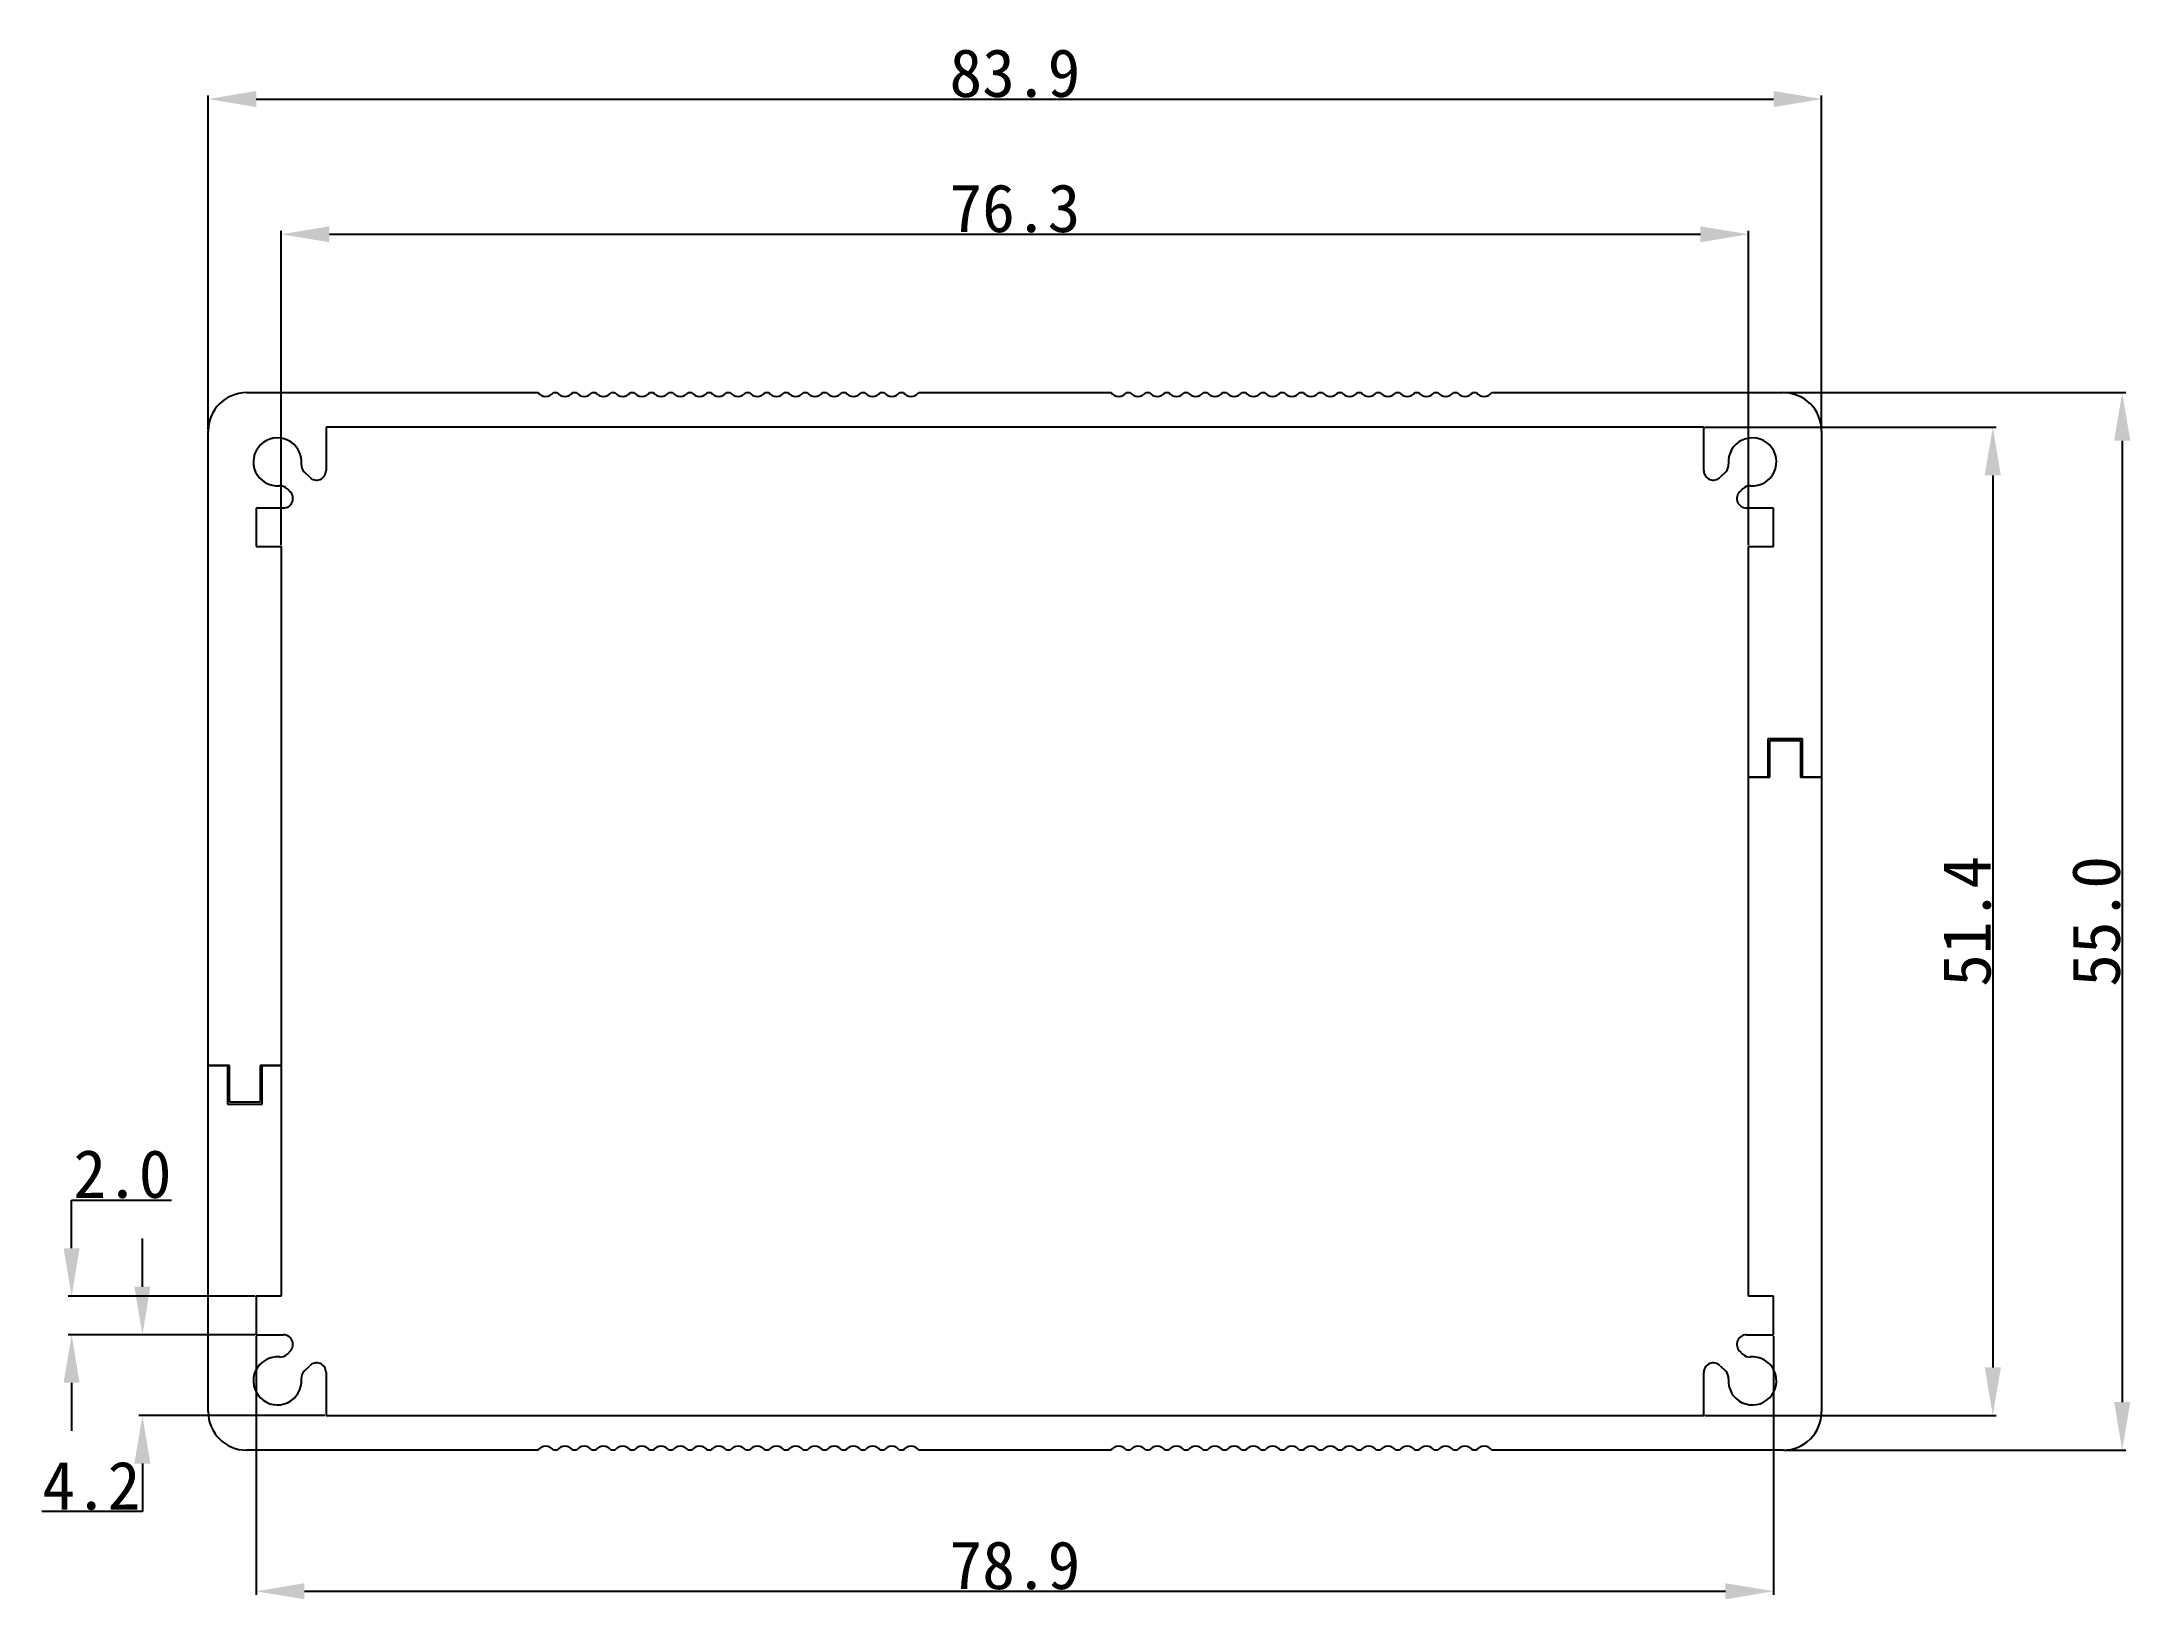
# Model space of a CAD drawing. Header units: inches. Extents: x 334 to 443, y 47 to 128.
import ezdxf

# ---------------------------------------------------------------- set-up
doc = ezdxf.new("R2010")
doc.units = ezdxf.units.IN
doc.header["$MEASUREMENT"] = 0
doc.layers.add('图层1', color=30, linetype='Continuous')
doc.styles.get("Standard").update_dxf_attribs({"font": 'simhei.ttf'})
doc.dimstyles.get("Standard").update_dxf_attribs({"dimtxt": 2.5, "dimasz": 2.5, "dimexe": 0.18, "dimexo": 0.0625, "dimgap": 0.09, "dimtad": 1, "dimtoh": 1, "dimdec": 1, "dimzin": 0, "dimdsep": 46, "dimtxsty": 'Standard', "dimcen": 0.09, "dimadec": 0, "dimazin": 0, "dimtfac": 1, "dimtdec": 1, "dimtofl": 0, "dimtmove": 0, "dimatfit": 3, "dimfxl": 1, "dimtolj": 1, "dimtzin": 0, "dimarcsym": 0})

# ---------------------------------------------------------------- blocks, each defined once
blk = doc.blocks.new('*D6')
at = {"color": 0, "lineweight": -2}
for p, q in [((425.1, 109.82), (442.85, 109.82)), ((442.67, 107.32), (442.67, 57.32)), ((425.1, 54.82), (442.85, 54.82))]:
    blk.add_line(p, q, dxfattribs=at)
at = {"color": 0}
for points in [[(442.25, 107.32), (443.09, 107.32), (442.67, 109.82)], [(442.25, 57.32), (443.09, 57.32), (442.67, 54.82)]]:
    blk.add_solid(points, dxfattribs=at)
at = {"layer": 'Defpoints', "color": 0}
for p in [(425.04, 109.82), (425.04, 54.82), (442.67, 54.82)]:
    blk.add_point(p, dxfattribs=at)
at = {"color": 0, "insert": (441.32, 82.32), "char_height": 2.5, "attachment_point": 5, "rotation": 90}
blk.add_mtext('\\A1;55.0', dxfattribs=at)
blk = doc.blocks.new('*D7')
at = {"color": 0, "lineweight": -2}
for p, q in [((343.14, 107.88), (343.14, 125.27)), ((345.64, 125.09), (424.54, 125.09)), ((427.04, 107.88), (427.04, 125.27))]:
    blk.add_line(p, q, dxfattribs=at)
at = {"color": 0}
for points in [[(345.64, 125.51), (345.64, 124.67), (343.14, 125.09)], [(424.54, 125.51), (424.54, 124.67), (427.04, 125.09)]]:
    blk.add_solid(points, dxfattribs=at)
at = {"layer": 'Defpoints', "color": 0}
for p in [(427.04, 125.09), (343.14, 107.82), (427.04, 107.82)]:
    blk.add_point(p, dxfattribs=at)
at = {"color": 0, "insert": (385.09, 126.43), "char_height": 2.5, "attachment_point": 5}
blk.add_mtext('\\A1;83.9', dxfattribs=at)
blk = doc.blocks.new('*D8')
at = {"color": 0, "lineweight": -2}
for p, q in [((420.97, 108.02), (436.12, 108.02)), ((435.94, 105.52), (435.94, 59.12)), ((420.97, 56.62), (436.12, 56.62))]:
    blk.add_line(p, q, dxfattribs=at)
at = {"color": 0}
for points in [[(435.52, 105.52), (436.36, 105.52), (435.94, 108.02)], [(435.52, 59.12), (436.36, 59.12), (435.94, 56.62)]]:
    blk.add_solid(points, dxfattribs=at)
at = {"layer": 'Defpoints', "color": 0}
for p in [(420.91, 108.02), (420.91, 56.62), (435.94, 56.62)]:
    blk.add_point(p, dxfattribs=at)
at = {"color": 0, "insert": (434.6, 82.32), "char_height": 2.5, "attachment_point": 5, "rotation": 90}
blk.add_mtext('\\A1;51.4', dxfattribs=at)
blk = doc.blocks.new('*D9')
at = {"color": 0, "lineweight": -2}
for p, q in [((346.94, 101.88), (346.94, 118.24)), ((349.44, 118.06), (420.74, 118.06)), ((423.24, 101.88), (423.24, 118.24))]:
    blk.add_line(p, q, dxfattribs=at)
at = {"color": 0}
for points in [[(349.44, 118.47), (349.44, 117.64), (346.94, 118.06)], [(420.74, 118.47), (420.74, 117.64), (423.24, 118.06)]]:
    blk.add_solid(points, dxfattribs=at)
at = {"layer": 'Defpoints', "color": 0}
for p in [(423.24, 118.06), (346.94, 101.82), (423.24, 101.82)]:
    blk.add_point(p, dxfattribs=at)
at = {"color": 0, "insert": (385.09, 119.4), "char_height": 2.5, "attachment_point": 5}
blk.add_mtext('\\A1;76.3', dxfattribs=at)
blk = doc.blocks.new('*D10')
at = {"color": 0, "lineweight": -2}
for p, q in [((336.04, 65.32), (336.04, 67.82)), ((336.04, 67.82), (341.24, 67.82)), ((345.58, 62.82), (335.86, 62.82)), ((345.58, 60.82), (335.86, 60.82)), ((336.04, 58.32), (336.04, 55.82))]:
    blk.add_line(p, q, dxfattribs=at)
at = {"color": 0}
for points in [[(335.62, 65.32), (336.45, 65.32), (336.04, 62.82)], [(335.62, 58.32), (336.45, 58.32), (336.04, 60.82)]]:
    blk.add_solid(points, dxfattribs=at)
at = {"layer": 'Defpoints', "color": 0}
for p in [(336.04, 62.82), (345.64, 62.82), (345.64, 60.82)]:
    blk.add_point(p, dxfattribs=at)
at = {"color": 0, "insert": (338.68, 69.17), "char_height": 2.5, "attachment_point": 5}
blk.add_mtext('\\A1;2.0', dxfattribs=at)
blk = doc.blocks.new('*D11')
at = {"color": 0, "lineweight": -2}
for p, q in [((339.72, 63.32), (339.72, 65.82)), ((345.58, 60.82), (339.54, 60.82)), ((349.21, 56.62), (339.54, 56.62)), ((339.72, 54.12), (339.72, 51.62)), ((339.72, 51.62), (334.49, 51.62))]:
    blk.add_line(p, q, dxfattribs=at)
at = {"color": 0}
for points in [[(339.3, 63.32), (340.13, 63.32), (339.72, 60.82)], [(339.3, 54.12), (340.13, 54.12), (339.72, 56.62)]]:
    blk.add_solid(points, dxfattribs=at)
at = {"layer": 'Defpoints', "color": 0}
for p in [(345.64, 60.82), (339.72, 56.62), (349.27, 56.62)]:
    blk.add_point(p, dxfattribs=at)
at = {"color": 0, "insert": (337.06, 52.96), "char_height": 2.5, "attachment_point": 5}
blk.add_mtext('\\A1;4.2', dxfattribs=at)
blk = doc.blocks.new('*D12')
at = {"layer": 'Defpoints', "color": 0}
for p in [(345.64, 60.82), (424.54, 60.82), (424.54, 47.48)]:
    blk.add_point(p, dxfattribs=at)
at = {"layer": '图层1', "color": 0, "lineweight": -2}
for p, q in [((345.64, 60.75), (345.64, 47.3)), ((424.54, 60.75), (424.54, 47.3)), ((348.14, 47.48), (422.04, 47.48))]:
    blk.add_line(p, q, dxfattribs=at)
at = {"layer": '图层1', "color": 0}
for points in [[(348.14, 47.9), (348.14, 47.06), (345.64, 47.48)], [(422.04, 47.9), (422.04, 47.06), (424.54, 47.48)]]:
    blk.add_solid(points, dxfattribs=at)
at = {"layer": '图层1', "color": 0, "insert": (385.09, 48.82), "char_height": 2.5, "attachment_point": 5}
blk.add_mtext('\\A1;78.9', dxfattribs=at)

msp = doc.modelspace()

# ---------------------------------------------------------------- linework, layer by layer
for p, q in [((345.14, 109.82), (360.29, 109.82)), ((361.09, 109.82), (361.29, 109.82)), ((362.09, 109.82), (362.29, 109.82)), ((363.09, 109.82), (363.29, 109.82)), ((364.09, 109.82), (364.29, 109.82)), ((365.09, 109.82), (365.29, 109.82)), ((366.09, 109.82), (366.29, 109.82)), ((367.09, 109.82), (367.29, 109.82)), ((368.09, 109.82), (368.29, 109.82)), ((369.09, 109.82), (369.29, 109.82)), ((370.09, 109.82), (370.29, 109.82)), ((371.09, 109.82), (371.29, 109.82)), ((372.09, 109.82), (372.29, 109.82)), ((373.09, 109.82), (373.29, 109.82)), ((374.09, 109.82), (374.29, 109.82)), ((375.09, 109.82), (375.29, 109.82)), ((376.09, 109.82), (376.29, 109.82)), ((377.09, 109.82), (377.29, 109.82)), ((378.09, 109.82), (378.29, 109.82)), ((379.09, 109.82), (379.29, 109.82)), ((380.09, 109.82), (390.09, 109.82)), ((390.89, 109.82), (391.09, 109.82)), ((391.89, 109.82), (392.09, 109.82)), ((392.89, 109.82), (393.09, 109.82)), ((393.89, 109.82), (394.09, 109.82)), ((394.89, 109.82), (395.09, 109.82)), ((395.89, 109.82), (396.09, 109.82)), ((396.89, 109.82), (397.09, 109.82)), ((397.89, 109.82), (398.09, 109.82)), ((398.89, 109.82), (399.09, 109.82)), ((399.89, 109.82), (400.09, 109.82)), ((400.89, 109.82), (401.09, 109.82)), ((401.89, 109.82), (402.09, 109.82)), ((402.89, 109.82), (403.09, 109.82)), ((403.89, 109.82), (404.09, 109.82)), ((404.89, 109.82), (405.09, 109.82)), ((405.89, 109.82), (406.09, 109.82)), ((406.89, 109.82), (407.09, 109.82)), ((407.89, 109.82), (408.09, 109.82)), ((408.89, 109.82), (409.09, 109.82)), ((409.89, 109.82), (425.04, 109.82)), ((343.14, 74.82), (343.14, 107.82)), ((420.91, 108.02), (349.27, 108.02)), ((349.27, 108.02), (349.27, 105.77)), ((420.91, 105.77), (420.91, 108.02)), ((427.04, 107.82), (427.04, 89.82)), ((348.42, 105.42), (348.13, 105.71)), ((422.05, 105.71), (421.76, 105.42)), ((347.25, 104.83), (347.4, 104.67)), ((422.78, 104.67), (422.94, 104.83)), ((347.05, 103.82), (345.64, 103.82)), ((345.64, 103.82), (345.64, 101.82)), ((424.54, 103.82), (423.13, 103.82)), ((424.54, 101.82), (424.54, 103.82)), ((345.64, 101.82), (346.94, 101.82)), ((346.94, 101.82), (346.94, 74.82)), ((423.24, 89.82), (423.24, 101.82)), ((423.24, 101.82), (424.54, 101.82)), ((426.04, 91.82), (424.24, 91.82)), ((424.24, 91.82), (424.24, 89.82)), ((424.34, 89.82), (424.34, 91.72)), ((424.34, 91.72), (425.94, 91.72)), ((425.94, 91.72), (425.94, 89.82)), ((426.04, 89.82), (426.04, 91.82)), ((423.24, 89.82), (424.34, 89.82)), ((423.24, 62.82), (423.24, 89.82)), ((423.24, 89.82), (423.24, 89.82)), ((424.24, 89.82), (423.24, 89.82)), ((425.94, 89.82), (427.04, 89.82)), ((427.04, 89.82), (426.04, 89.82)), ((427.04, 89.82), (427.04, 56.82)), ((343.14, 56.82), (343.14, 74.82)), ((343.14, 74.82), (344.14, 74.82)), ((344.24, 74.82), (343.14, 74.82)), ((344.14, 74.82), (344.14, 72.82)), ((344.24, 72.92), (344.24, 74.82)), ((346.94, 74.82), (345.84, 74.82)), ((345.84, 74.82), (345.84, 72.92)), ((345.94, 72.82), (345.94, 74.82)), ((345.94, 74.82), (346.94, 74.82)), ((346.94, 74.82), (346.94, 62.82)), ((346.94, 74.82), (346.94, 74.82)), ((344.14, 72.82), (345.94, 72.82)), ((345.84, 72.92), (344.24, 72.92)), ((346.94, 62.82), (345.64, 62.82)), ((345.64, 62.82), (345.64, 60.82)), ((424.54, 62.82), (423.24, 62.82)), ((424.54, 60.82), (424.54, 62.82)), ((345.64, 60.82), (347.05, 60.82)), ((347.4, 59.96), (347.25, 59.8)), ((422.94, 59.8), (422.78, 59.96)), ((423.13, 60.82), (424.54, 60.82)), ((348.13, 58.92), (348.42, 59.21)), ((349.27, 58.86), (349.27, 56.62)), ((420.91, 56.62), (420.91, 58.86)), ((421.76, 59.21), (422.05, 58.92)), ((349.27, 56.62), (420.91, 56.62)), ((360.29, 54.82), (345.14, 54.82)), ((361.29, 54.82), (361.09, 54.82)), ((362.29, 54.82), (362.09, 54.82)), ((363.29, 54.82), (363.09, 54.82)), ((364.29, 54.82), (364.09, 54.82)), ((365.29, 54.82), (365.09, 54.82)), ((366.29, 54.82), (366.09, 54.82)), ((367.29, 54.82), (367.09, 54.82)), ((368.29, 54.82), (368.09, 54.82)), ((369.29, 54.82), (369.09, 54.82)), ((370.29, 54.82), (370.09, 54.82)), ((371.29, 54.82), (371.09, 54.82)), ((372.29, 54.82), (372.09, 54.82)), ((373.29, 54.82), (373.09, 54.82)), ((374.29, 54.82), (374.09, 54.82)), ((375.29, 54.82), (375.09, 54.82)), ((376.29, 54.82), (376.09, 54.82)), ((377.29, 54.82), (377.09, 54.82)), ((378.29, 54.82), (378.09, 54.82)), ((379.29, 54.82), (379.09, 54.82)), ((390.09, 54.82), (380.09, 54.82)), ((391.09, 54.82), (390.89, 54.82)), ((392.09, 54.82), (391.89, 54.82)), ((393.09, 54.82), (392.89, 54.82)), ((394.09, 54.82), (393.89, 54.82)), ((395.09, 54.82), (394.89, 54.82)), ((396.09, 54.82), (395.89, 54.82)), ((397.09, 54.82), (396.89, 54.82)), ((398.09, 54.82), (397.89, 54.82)), ((399.09, 54.82), (398.89, 54.82)), ((400.09, 54.82), (399.89, 54.82)), ((401.09, 54.82), (400.89, 54.82)), ((402.09, 54.82), (401.89, 54.82)), ((403.09, 54.82), (402.89, 54.82)), ((404.09, 54.82), (403.89, 54.82)), ((405.09, 54.82), (404.89, 54.82)), ((406.09, 54.82), (405.89, 54.82)), ((407.09, 54.82), (406.89, 54.82)), ((408.09, 54.82), (407.89, 54.82)), ((409.09, 54.82), (408.89, 54.82)), ((425.04, 54.82), (409.89, 54.82))]:
    msp.add_line(p, q)
for centre, radius, start, end in [((345.14, 107.82), 2, 90, 180), ((360.69, 110.12), 0.5, 216.8699, 323.1301), ((361.69, 110.12), 0.5, 216.8699, 323.1301), ((362.69, 110.12), 0.5, 216.8699, 323.1301), ((363.69, 110.12), 0.5, 216.8699, 323.1301), ((364.69, 110.12), 0.5, 216.8699, 323.1301), ((365.69, 110.12), 0.5, 216.8699, 323.1301), ((366.69, 110.12), 0.5, 216.8699, 323.1301), ((367.69, 110.12), 0.5, 216.8699, 323.1301), ((368.69, 110.12), 0.5, 216.8699, 323.1301), ((369.69, 110.12), 0.5, 216.8699, 323.1301), ((370.69, 110.12), 0.5, 216.8699, 323.1301), ((371.69, 110.12), 0.5, 216.8699, 323.1301), ((372.69, 110.12), 0.5, 216.8699, 323.1301), ((373.69, 110.12), 0.5, 216.8699, 323.1301), ((374.69, 110.12), 0.5, 216.8699, 323.1301), ((375.69, 110.12), 0.5, 216.8699, 323.1301), ((376.69, 110.12), 0.5, 216.8699, 323.1301), ((377.69, 110.12), 0.5, 216.8699, 323.1301), ((378.69, 110.12), 0.5, 216.8699, 323.1301), ((379.69, 110.12), 0.5, 216.8699, 323.1301), ((390.49, 110.12), 0.5, 216.8699, 323.1301), ((391.49, 110.12), 0.5, 216.8699, 323.1301), ((392.49, 110.12), 0.5, 216.8699, 323.1301), ((393.49, 110.12), 0.5, 216.8699, 323.1301), ((394.49, 110.12), 0.5, 216.8699, 323.1301), ((395.49, 110.12), 0.5, 216.8699, 323.1301), ((396.49, 110.12), 0.5, 216.8699, 323.1301), ((397.49, 110.12), 0.5, 216.8699, 323.1301), ((398.49, 110.12), 0.5, 216.8699, 323.1301), ((399.49, 110.12), 0.5, 216.8699, 323.1301), ((400.49, 110.12), 0.5, 216.8699, 323.1301), ((401.49, 110.12), 0.5, 216.8699, 323.1301), ((402.49, 110.12), 0.5, 216.8699, 323.1301), ((403.49, 110.12), 0.5, 216.8699, 323.1301), ((404.49, 110.12), 0.5, 216.8699, 323.1301), ((405.49, 110.12), 0.5, 216.8699, 323.1301), ((406.49, 110.12), 0.5, 216.8699, 323.1301), ((407.49, 110.12), 0.5, 216.8699, 323.1301), ((408.49, 110.12), 0.5, 216.8699, 323.1301), ((409.49, 110.12), 0.5, 216.8699, 323.1301), ((425.04, 107.82), 2, 0, 90), ((346.74, 106.22), 1.25, 355.0052, 274.9948), ((423.44, 106.22), 1.25, 265.0052, 184.9948), ((348.48, 106.06), 0.5, 175.0052, 225), ((348.77, 105.77), 0.5, 225, 360), ((421.41, 105.77), 0.5, 180, 315), ((421.7, 106.06), 0.5, 315, 4.9948), ((346.89, 104.47), 0.5, 45, 94.9948), ((347.05, 104.32), 0.5, 270, 45), ((423.13, 104.32), 0.5, 135, 270), ((423.29, 104.47), 0.5, 85.0052, 135), ((346.89, 60.16), 0.5, 265.0052, 315), ((347.05, 60.32), 0.5, 315, 90), ((423.13, 60.32), 0.5, 90, 225), ((423.29, 60.16), 0.5, 225, 274.9948), ((346.74, 58.42), 1.25, 85.0052, 4.9948), ((348.48, 58.57), 0.5, 135, 184.9948), ((348.77, 58.86), 0.5, 0, 135), ((421.41, 58.86), 0.5, 45, 180), ((421.7, 58.57), 0.5, 355.0052, 45), ((423.44, 58.42), 1.25, 175.0052, 94.9948), ((345.14, 56.82), 2, 180, 270), ((425.04, 56.82), 2, 270, 0), ((360.69, 54.52), 0.5, 36.8699, 143.1301), ((361.69, 54.52), 0.5, 36.8699, 143.1301), ((362.69, 54.52), 0.5, 36.8699, 143.1301), ((363.69, 54.52), 0.5, 36.8699, 143.1301), ((364.69, 54.52), 0.5, 36.8699, 143.1301), ((365.69, 54.52), 0.5, 36.8699, 143.1301), ((366.69, 54.52), 0.5, 36.8699, 143.1301), ((367.69, 54.52), 0.5, 36.8699, 143.1301), ((368.69, 54.52), 0.5, 36.8699, 143.1301), ((369.69, 54.52), 0.5, 36.8699, 143.1301), ((370.69, 54.52), 0.5, 36.8699, 143.1301), ((371.69, 54.52), 0.5, 36.8699, 143.1301), ((372.69, 54.52), 0.5, 36.8699, 143.1301), ((373.69, 54.52), 0.5, 36.8699, 143.1301), ((374.69, 54.52), 0.5, 36.8699, 143.1301), ((375.69, 54.52), 0.5, 36.8699, 143.1301), ((376.69, 54.52), 0.5, 36.8699, 143.1301), ((377.69, 54.52), 0.5, 36.8699, 143.1301), ((378.69, 54.52), 0.5, 36.8699, 143.1301), ((379.69, 54.52), 0.5, 36.8699, 143.1301), ((390.49, 54.52), 0.5, 36.8699, 143.1301), ((391.49, 54.52), 0.5, 36.8699, 143.1301), ((392.49, 54.52), 0.5, 36.8699, 143.1301), ((393.49, 54.52), 0.5, 36.8699, 143.1301), ((394.49, 54.52), 0.5, 36.8699, 143.1301), ((395.49, 54.52), 0.5, 36.8699, 143.1301), ((396.49, 54.52), 0.5, 36.8699, 143.1301), ((397.49, 54.52), 0.5, 36.8699, 143.1301), ((398.49, 54.52), 0.5, 36.8699, 143.1301), ((399.49, 54.52), 0.5, 36.8699, 143.1301), ((400.49, 54.52), 0.5, 36.8699, 143.1301), ((401.49, 54.52), 0.5, 36.8699, 143.1301), ((402.49, 54.52), 0.5, 36.8699, 143.1301), ((403.49, 54.52), 0.5, 36.8699, 143.1301), ((404.49, 54.52), 0.5, 36.8699, 143.1301), ((405.49, 54.52), 0.5, 36.8699, 143.1301), ((406.49, 54.52), 0.5, 36.8699, 143.1301), ((407.49, 54.52), 0.5, 36.8699, 143.1301), ((408.49, 54.52), 0.5, 36.8699, 143.1301), ((409.49, 54.52), 0.5, 36.8699, 143.1301)]:
    msp.add_arc(centre, radius, start, end)

# ---------------------------------------------------------------- dimensions: what is measured, and where the dimension line sits
for base, p1, p2, angle, picture, middle in [((427.04, 125.09), (343.14, 107.82), (427.04, 107.82), 180, '*D7', (385.09, 126.43)), ((435.94, 56.62), (420.91, 108.02), (420.91, 56.62), 270, '*D8', (434.6, 82.32)), ((336.04, 62.82), (345.64, 60.82), (345.64, 62.82), 90, '*D10', (338.68, 69.17)), ((339.72, 56.62), (345.64, 60.82), (349.27, 56.62), 90, '*D11', (337.06, 52.96))]:
    dim = msp.add_linear_dim(base=base, p1=p1, p2=p2, angle=angle, dimstyle='Standard')
    dim.commit()
    dim.dimension.update_dxf_attribs({"geometry": picture, "text_midpoint": middle})
dim = msp.add_linear_dim(base=(423.24, 118.06), p1=(346.94, 101.82), p2=(423.24, 101.82), dimstyle='Standard')
dim.commit()
dim.dimension.update_dxf_attribs({"geometry": '*D9', "text_midpoint": (385.09, 119.4)})
dim = msp.add_linear_dim(base=(442.67, 54.82), p1=(425.04, 109.82), p2=(425.04, 54.82), angle=90, dimstyle='Standard')
dim.commit()
dim.dimension.update_dxf_attribs({"geometry": '*D6', "text_midpoint": (442.67, 82.32), "dimtype": 160})
at = {"layer": '图层1'}
dim = msp.add_linear_dim(base=(424.54, 47.48), p1=(345.64, 60.82), p2=(424.54, 60.82), dimstyle='Standard', dxfattribs=at)
dim.commit()
dim.dimension.update_dxf_attribs({"geometry": '*D12', "text_midpoint": (385.09, 48.82)})

doc.saveas('drawing.dxf')
